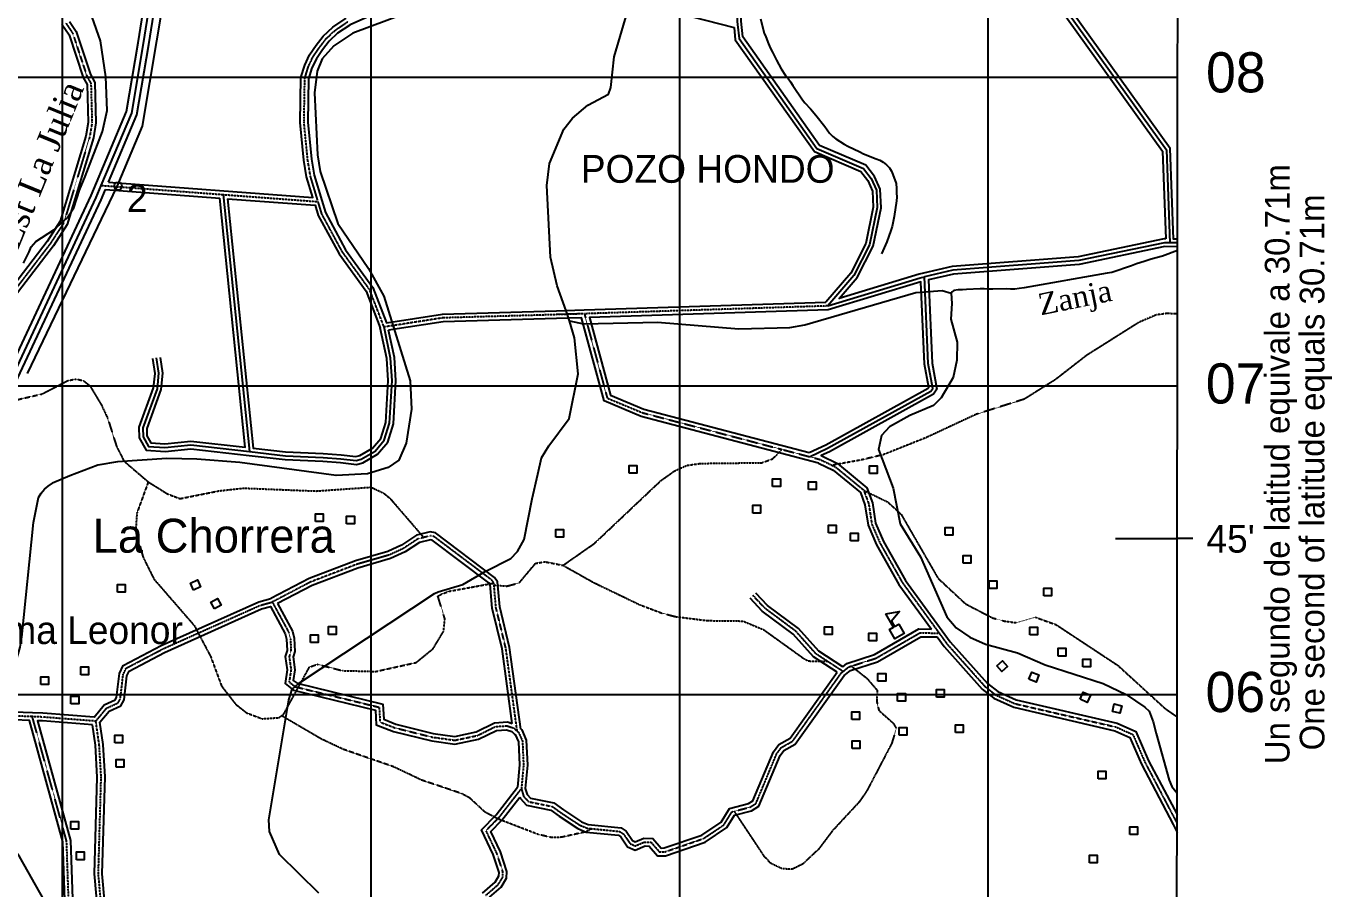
# Model space of a CAD drawing. Extents: x 638173 to 667318, y 9795622 to 9816401.
# Drawn here: x 662882 to 667114, y 9805370 to 9808166 of the extents above; entities that cross this region are included whole.
import ezdxf

# ---------------------------------------------------------------- set-up
doc = ezdxf.new("R2010")
doc.units = 0
doc.header["$MEASUREMENT"] = 0
doc.linetypes.add('HIDDEN', pattern=[0.375, 0.25, -0.125])
for name, color, linetype in [('CAMINO1', 7, 'CONTINUOUS'), ('CAMINO4', 7, 'CONTINUOUS'), ('CAMINO5', 7, 'CONTINUOUS'), ('CAMINO6Y7', 7, 'CONTINUOUS'), ('CAUCECANALIZADO', 7, 'CONTINUOUS'), ('CUADRICULAUTM', 7, 'CONTINUOUS'), ('EDIFICACION', 7, 'CONTINUOUS'), ('INFORMACIONMARGI', 7, 'CONTINUOUS'), ('MURODIQUE', 7, 'CONTINUOUS'), ('NOMBREAREASSITIO', 7, 'CONTINUOUS'), ('NOMBRESPOBLADOS', 7, 'CONTINUOUS'), ('NOMBRESPROPIOS', 7, 'CONTINUOUS'), ('PARALELACAMINO', 7, 'CONTINUOUS'), ('PROYECCION', 7, 'CONTINUOUS'), ('PUENTE', 7, 'CONTINUOUS'), ('PUNTOALTURA', 7, 'CONTINUOUS'), ('RIOINTERMITENTE', 7, 'CONTINUOUS'), ('RIOPERENNE', 7, 'CONTINUOUS'), ('TEXTOAZUL', 7, 'CONTINUOUS'), ('VALORCUADRICULAR', 7, 'CONTINUOUS'), ('VALORGEOGRAFICO', 7, 'CONTINUOUS')]:
    doc.layers.add(name, color=color, linetype=linetype)
doc.styles.add('cotas', font='SWITZN.TTF')
doc.styles.add('escuelas', font='SWZCONLN.TTF')
doc.styles.add('marginal', font='UNVR57W.TTF')
doc.styles.add('poblados', font='SWZCONDN.TTF')
doc.styles.add('rios', font='TIMESI_0.TTF')
doc.styles.add('sitios', font='SWZCONLN.TTF')

# ---------------------------------------------------------------- blocks, each defined once
blk = doc.blocks.new('COTA')
at = {"layer": 'PUNTOALTURA', "color": 1, "linetype": 'Continuous'}
blk.add_circle((0, 0), 12.5, dxfattribs=at)
blk = doc.blocks.new('CASA')
at = {"layer": 'EDIFICACION', "color": 4, "linetype": 'Continuous'}
blk.add_lwpolyline([(-12.57, -13.81), (-12.57, 11.18), (12.43, 11.18), (12.43, -13.82), (-12.57, -13.81)], close=True, dxfattribs=at)
blk = doc.blocks.new('ESCUEL')
at = {"layer": 'EDIFICACION', "color": 6, "linetype": 'Continuous'}
blk.add_lwpolyline([(-0.55, 67.48), (41.45, 51.74), (3.45, 37.48), (3.45, 17.27), (18.98, 17.27), (18.98, -17.74), (-16.02, -17.73), (-16.02, 17.27), (-0.55, 17.27), (-0.55, 67.48)], close=True, dxfattribs=at)

msp = doc.modelspace()

# ---------------------------------------------------------------- linework, layer by layer
at = {"layer": 'CAMINO1', "color": 1, "linetype": 'Continuous'}
msp.add_lwpolyline([(662823.54, 9806998.75), (663108.92, 9807610.06), (663125.57, 9807649.5), (663224.45, 9807883.74), (663262.27, 9808109.3), (663348.02, 9808646.11), (663385.5, 9808870.87), (663386.9, 9808938.8), (663386.62, 9808967.46), (663384.81, 9808996.12), (663379.96, 9809029.93), (663370.77, 9809062.73), (663350.42, 9809118.6), (663199.31, 9809446.99), (663096.88, 9809675.9), (663017.27, 9809872.6), (662893.84, 9810206.55), (662736.91, 9810618.76)], dxfattribs=at)
at = {"layer": 'CAMINO4', "color": 2, "linetype": 'HIDDEN'}
msp.add_line((665479.85, 9807258.98), (664691.11, 9807233.62), dxfattribs=at)
for points in [[(663010.35, 9808176.6), (663032.91, 9808142.71), (663078.71, 9808004.64), (663092.13, 9807979.44), (663095.62, 9807852.97), (663087.99, 9807806.72), (663004.09, 9807528.2), (662960.15, 9807460.48), (662820.17, 9807277.55)], [(663828.4, 9807596.93), (663803.44, 9807679.72), (663794.45, 9807733.33), (663782.72, 9807854.41), (663785.25, 9807997), (663796.79, 9808034.7), (663811.82, 9808066.37), (663832.63, 9808096.49), (663854.5, 9808125.2), (663883.41, 9808152.31), (663925.41, 9808180.87)], [(663125.57, 9807649.5), (663520.75, 9807619.94), (663828.4, 9807596.93)], [(664691.11, 9807233.62), (664670.5, 9807232.96), (664600.74, 9807230.71), (664232.43, 9807220.26), (664042.12, 9807190.76), (663994.98, 9807312.47), (663906.67, 9807434.57), (663840.49, 9807556.82), (663828.4, 9807596.93)], [(664691.11, 9807233.62), (664765.28, 9806960.24), (664879.58, 9806912.89), (665330.95, 9806794.06), (665420.89, 9806770.39), (665454.61, 9806761.51)], [(665454.61, 9806761.51), (665493.98, 9806742.53), (665504.46, 9806737.48), (665596.12, 9806662.29), (665596.51, 9806661.24), (665612.54, 9806617.69), (665622.56, 9806551.46), (665649.11, 9806490.29), (665721.25, 9806362.82), (665840.91, 9806198.42)], [(664473.57, 9805880.71), (664436.61, 9806150.12), (664404.66, 9806281.68), (664398.46, 9806353.83), (664397.87, 9806360.74), (664391.08, 9806370.45), (664203.24, 9806511.87), (664192.36, 9806513.78), (664170.49, 9806508.55), (664151.74, 9806504.06), (664104.44, 9806472.64), (664059, 9806451.74), (663953.13, 9806421.33), (663804.13, 9806364.32), (663679.83, 9806299.4)], [(665529.39, 9806074.11), (665478.42, 9806107.32), (665442.19, 9806130.92), (665376.58, 9806204.54), (665276.07, 9806279.15), (665238.09, 9806320.01)], [(663108.02, 9805913.15), (663143, 9805955.45), (663179.93, 9805972.46), (663187.43, 9805985.77), (663196.58, 9806063.76), (663206.1, 9806084.77), (663325.02, 9806147.37), (663439.81, 9806198.79), (663640.13, 9806288.53), (663679.83, 9806299.4)], [(663679.83, 9806299.4), (663733.27, 9806200.72), (663738.81, 9806180.35), (663740.17, 9806140.55), (663734.58, 9806122.3), (663740.54, 9806079.95), (663734.55, 9806040.14), (663754.42, 9806024.72), (663764.07, 9806022.36), (664026.33, 9805958.29), (664029.02, 9805910.4), (664076.76, 9805891.89), (664198.81, 9805861.45), (664271.35, 9805851.32), (664344.19, 9805866.57), (664403.39, 9805895.77), (664440.78, 9805897.98), (664462.03, 9805891.08), (664473.57, 9805880.71)], [(665529.39, 9806074.11), (665547.94, 9806089.05), (665556.32, 9806091.73), (665636.04, 9806117.24), (665778.58, 9806199.57), (665840.91, 9806198.42)], [(665840.91, 9806198.42), (665866.95, 9806162.64), (665988.64, 9806026.18), (666024.16, 9805998.1), (666086.37, 9805969.97), (666414.08, 9805894.26), (666468.67, 9805869.97), (666507.86, 9805779.49), (666611.82, 9805581.86)], [(664487.04, 9805694.1), (664494.23, 9805669.61), (664510.32, 9805652.17), (664587.31, 9805636.69), (664616.12, 9805615.82), (664676.29, 9805576.24), (664700.34, 9805566.21), (664714.72, 9805564.76), (664805.66, 9805555.57), (664817.92, 9805547.57), (664839.36, 9805516.2), (664855.82, 9805508.98), (664885.6, 9805521.49), (664907.26, 9805520.58), (664934.24, 9805489.5), (664952.27, 9805489.63), (665076.94, 9805532.7), (665143.37, 9805577.19), (665169.54, 9805619.49), (665177.14, 9805621.45), (665227.76, 9805634.5), (665246.95, 9805646.04), (665314.46, 9805807.65), (665329.59, 9805827.9), (665366.19, 9805848.49), (665524.29, 9806070), (665529.39, 9806074.11)], [(662902.21, 9805928), (662843.55, 9805929.8)], [(663108.02, 9805913.15), (662935.73, 9805926.41), (662902.21, 9805928)], [(663108.14, 9804246.41), (663033.8, 9804925.44), (663013.42, 9805524.26), (662902.21, 9805928)], [(663156.77, 9804821.09), (663149.47, 9805045.1), (663116.42, 9805418.36), (663125.3, 9805732.18), (663119.19, 9805836.15), (663108.02, 9805913.15)], [(664473.57, 9805880.71), (664477.67, 9805877.03), (664490.55, 9805848.65), (664493.92, 9805771.05), (664487.04, 9805694.1)], [(664372.09, 9805348.89), (664411.7, 9805383.33), (664426.89, 9805407.68), (664427.43, 9805424.15), (664407.58, 9805485.24), (664372.5, 9805558.65), (664410.23, 9805596.69), (664414.55, 9805601.04), (664487.04, 9805694.1)]]:
    msp.add_lwpolyline(points, dxfattribs=at)
at = {"layer": 'CAMINO5', "color": 7, "linetype": 'Continuous'}
for p, q in [((663520.75, 9807619.94), (663606.39, 9806786.75)), ((666613.34, 9807462.96), (666588.55, 9807463.59))]:
    msp.add_line(p, q, dxfattribs=at)
for points in [[(665444.91, 9809343.5), (665384.75, 9809162.9), (665351.09, 9809104.11), (665312.66, 9809008.48), (665230.35, 9808768.6), (665185.39, 9808637.57), (665186.61, 9808181.26), (665187.71, 9808170.85), (665192.45, 9808126.08), (665444.99, 9807769.3), (665595.18, 9807704.9), (665620.67, 9807672.13), (665637.4, 9807634.17), (665639.99, 9807578.22), (665614.91, 9807456.63), (665564.81, 9807358.09), (665479.85, 9807258.98), (665779.42, 9807349.57), (665792.89, 9807352.8)], [(665444.91, 9809343.5), (666577.2, 9807764.53), (666588.55, 9807463.59)], [(666588.55, 9807463.59), (666571.43, 9807464.03), (666292.98, 9807405.96), (665884.96, 9807374.85), (665792.89, 9807352.8)], [(665420.89, 9806770.39), (665479.51, 9806797.47), (665814.17, 9806982.78), (665820.54, 9806991.68), (665805.48, 9807071.93), (665792.89, 9807352.8)], [(663606.39, 9806786.75), (663722.13, 9806773.57), (663844.41, 9806768.06), (663901.61, 9806763.67), (663952, 9806758.02), (663968.13, 9806762.46), (664013.07, 9806788.14), (664042.63, 9806823.5), (664060.18, 9806878.97), (664067.81, 9807017.26), (664063.25, 9807090.01), (664042.12, 9807190.76)], [(663303.71, 9807090.4), (663311.44, 9807040.76), (663306.46, 9806990.75), (663260.34, 9806864.16), (663261.15, 9806834.78), (663278.56, 9806803.3), (663332.09, 9806799.69), (663415.82, 9806808.44), (663606.39, 9806786.75)]]:
    msp.add_lwpolyline(points, dxfattribs=at)
at = {"layer": 'CAMINO6Y7', "color": 2, "linetype": 'HIDDEN'}
for points in [[(666613.15, 9807234.04), (666611.51, 9807233.53), (666608.52, 9807233.04), (666604.57, 9807232.85), (666580.51, 9807234.77), (666544.21, 9807229.78), (666488.24, 9807205.69), (666318.97, 9807099.03), (666215.85, 9807018.99), (666116.58, 9806956.77), (665960.15, 9806907.39), (665799.85, 9806832.55), (665659.93, 9806776.77), (665590.17, 9806760.08), (665497.52, 9806743.18)], [(662796.44, 9806941.92), (662934.37, 9806973.92), (663017.07, 9807017.07), (663043.77, 9807022.12), (663067.91, 9807016.98), (663089.47, 9806999.11), (663126.19, 9806937.93), (663146.42, 9806894.6), (663175.44, 9806802.86), (663199.48, 9806755.7), (663277.88, 9806688.7)], [(664622.08, 9806418.27), (664723.91, 9806489.39), (664939.15, 9806692.75), (664983.71, 9806724.5), (665023.14, 9806742.26), (665067.64, 9806748.55), (665265.9, 9806750.74), (665301.51, 9806763.41), (665330.95, 9806794.06)], [(663277.88, 9806688.7), (663241.04, 9806587.55), (663237.09, 9806530.25), (663261.05, 9806444.89), (663296.47, 9806373.52), (663427.02, 9806223.03), (663439.81, 9806198.79), (663480.17, 9806122.34), (663515.54, 9806026.78), (663561.15, 9805968.12), (663596.67, 9805940.04), (663647.47, 9805920.85), (663700.85, 9805924.58), (663709.96, 9805930.64)], [(663277.88, 9806688.7), (663340.31, 9806649.76), (663380.94, 9806634.41), (663506.81, 9806659.65), (663588.17, 9806668.42), (663821.99, 9806659.09), (663999.94, 9806671.51), (664040.56, 9806652.33), (664060.86, 9806635.74), (664170.49, 9806508.55)], [(665598.68, 9806660.19), (665673.56, 9806623.95), (665717.94, 9806583.12), (665836.93, 9806376.62), (665925.71, 9806293.7), (666014.56, 9806247.7), (666052.66, 9806237.44), (666092.05, 9806232.28), (666153.09, 9806249.99), (666220.39, 9806225.68), (666419.62, 9806094.17), (666571.8, 9805955.1), (666612.1, 9805927.1)], [(664398.46, 9806353.83), (664440.2, 9806351.1), (664479.62, 9806361.22), (664533.14, 9806424.79), (664563.65, 9806429.83), (664622.08, 9806418.27)], [(664622.08, 9806418.27), (664722.35, 9806362.06), (664870.88, 9806290.49), (664941.99, 9806263.62), (664986.44, 9806252.08), (665089.35, 9806239.16), (665205, 9806237.68), (665272.29, 9806209.55), (665405.51, 9806113.81), (665417.72, 9806108.55), (665429.64, 9806107.4), (665478.42, 9806107.32)], [(663709.96, 9805930.64), (663716.12, 9805934.74), (663764.07, 9806022.36), (663800.35, 9806088.66), (663825.79, 9806097.53), (663907.08, 9806077.01), (664015.1, 9806074.27), (664146.06, 9806103.33), (664200.81, 9806147.8), (664235.25, 9806205.03), (664239.16, 9806244.5), (664216.45, 9806318.4), (664228.88, 9806325.39), (664253.05, 9806334.26), (664397.87, 9806360.74)], [(665556.32, 9806091.73), (665607.19, 9806051.75), (665640.07, 9806013.04), (665638.51, 9805977.19), (665645.68, 9805947.99), (665692.65, 9805905.84), (665702, 9805889.48), (665686.82, 9805840.47), (665605.84, 9805686.04), (665581.37, 9805650.84), (665494.89, 9805557.63), (665450.71, 9805498.85), (665398.62, 9805450.08), (665365.99, 9805433.82), (665332.9, 9805434.17), (665295.51, 9805452.3), (665274.53, 9805474.72), (665177.14, 9805621.45)], [(664714.72, 9805564.76), (664696, 9805554.35), (664616.33, 9805536.77), (664584.55, 9805535.88), (664541.01, 9805546.16), (664411.13, 9805596.21), (664410.23, 9805596.69), (664369.81, 9805618.06), (664320.2, 9805663.98), (664293.08, 9805678.56), (664163.38, 9805722.22), (664071.85, 9805765.67), (663911.28, 9805821.25), (663839.1, 9805855.02), (663709.96, 9805930.64)]]:
    msp.add_lwpolyline(points, dxfattribs=at)
at = {"layer": 'CAUCECANALIZADO', "color": 132, "linetype": 'Continuous'}
for points in [[(665261.55, 9808189.64), (665274.16, 9808142.51), (665279.21, 9808131.04), (665288.06, 9808108.1), (665294.38, 9808092.81), (665300.7, 9808081.34), (665313.35, 9808055.85), (665328.54, 9808027.81), (665342.47, 9808006.13), (665351.34, 9807995.93), (665358.95, 9807985.73), (665366.54, 9807972.98), (665398.21, 9807927.09), (665405.81, 9807916.89), (665423.56, 9807897.75), (665441.3, 9807877.35), (665470.45, 9807840.37), (665485.65, 9807818.69), (665495.8, 9807808.49), (665505.94, 9807800.83), (665532.59, 9807782.96), (665545.29, 9807776.57), (665583.37, 9807758.67), (665596.07, 9807752.28), (665636.7, 9807735.66), (665648.12, 9807731.81), (665659.55, 9807725.43), (665669.69, 9807716.5), (665679.84, 9807706.29), (665686.17, 9807696.09), (665691.23, 9807684.62), (665701.33, 9807655.32), (665702.56, 9807640.04), (665702.53, 9807626.03), (665703.77, 9807612.02), (665702.47, 9807599.29), (665694.73, 9807548.37)], [(665694.73, 9807548.37), (665688.3, 9807516.55), (665684.46, 9807503.82), (665671.67, 9807466.91), (665653.78, 9807427.47)], [(666613.32, 9807438.41), (666564.98, 9807420.75), (666527.84, 9807411.08), (666505.4, 9807403.16), (666479.99, 9807394.91), (666464.51, 9807389.1), (666400.92, 9807367.56), (666385.6, 9807364.88), (666116.13, 9807317.14), (666099.6, 9807315.89), (666085.62, 9807313.37), (666071.64, 9807313.4), (666057.66, 9807314.69), (666014.45, 9807313.5), (666000.47, 9807313.52), (665986.49, 9807314.82), (665973.79, 9807314.84), (665929.3, 9807312.38), (665916.59, 9807311.13), (665902.61, 9807311.15), (665888.62, 9807308.63), (665882.58, 9807304.34), (665879.67, 9807300.01)]]:
    msp.add_lwpolyline(points, dxfattribs=at)
at = {"layer": 'CUADRICULAUTM', "color": 2, "linetype": 'Continuous'}
for points in [[(663000, 9796924.64), (663000, 9797000), (663000, 9798000), (663000, 9799000), (663000, 9800000), (663000, 9801000), (663000, 9802000), (663000, 9803000), (663000, 9804000), (663000, 9805000), (663000, 9806000), (663000, 9807000), (663000, 9808000), (663000, 9809000), (663000, 9810000), (663000, 9811000), (663000, 9812000), (663000, 9813000), (663000, 9814000), (663000, 9815352.89)], [(664000, 9796923.87), (664000, 9797000), (664000, 9798000), (664000, 9799000), (664000, 9800000), (664000, 9801000), (664000, 9802000), (664000, 9803000), (664000, 9804000), (664000, 9805000), (664000, 9806000), (664000, 9807000), (664000, 9808000), (664000, 9809000), (664000, 9810000), (664000, 9811000), (664000, 9812000), (664000, 9813000), (664000, 9814000), (664000, 9815352.18)], [(665000, 9796923.09), (665000, 9797000), (665000, 9798000), (665000, 9799000), (665000, 9800000), (665000, 9801000), (665000, 9802000), (665000, 9803000), (665000, 9804000), (665000, 9805000), (665000, 9806000), (665000, 9807000), (665000, 9808000), (665000, 9809000), (665000, 9810000), (665000, 9811000), (665000, 9812000), (665000, 9813000), (665000, 9814000), (665000, 9815351.48)], [(666000, 9796922.32), (666000, 9797000), (666000, 9798000), (666000, 9799000), (666000, 9800000), (666000, 9801000), (666000, 9802000), (666000, 9803000), (666000, 9804000), (666000, 9805000), (666000, 9806000), (666000, 9807000), (666000, 9808000), (666000, 9809000), (666000, 9810000), (666000, 9811000), (666000, 9812000), (666000, 9813000), (666000, 9814000), (666000, 9815350.77)], [(655000, 9808000), (656000, 9808000), (657000, 9808000), (658000, 9808000), (659000, 9808000), (660000, 9808000), (661000, 9808000), (662000, 9808000), (663000, 9808000), (664000, 9808000), (665000, 9808000), (666613.77, 9808000)], [(655000, 9807000), (656000, 9807000), (657000, 9807000), (658000, 9807000), (659000, 9807000), (660000, 9807000), (661000, 9807000), (662000, 9807000), (663000, 9807000), (664000, 9807000), (665000, 9807000), (666613.77, 9807000)], [(655000, 9806000), (656000, 9806000), (657000, 9806000), (658000, 9806000), (659000, 9806000), (660000, 9806000), (661000, 9806000), (662000, 9806000), (663000, 9806000), (664000, 9806000), (665000, 9806000), (666612.16, 9806000)]]:
    msp.add_lwpolyline(points, dxfattribs=at)
at = {"layer": 'MURODIQUE', "color": 30, "linetype": 'Continuous'}
msp.add_lwpolyline([(662886.59, 9807039.62), (663177.31, 9807645.63), (663259.41, 9807841.62), (663423.61, 9808820.34), (663434.73, 9808945.07), (663435.27, 9809003.11), (663420.09, 9809072.34), (663257.22, 9809429.94)], dxfattribs=at)
at = {"layer": 'PARALELACAMINO', "color": 7, "linetype": 'Continuous'}
for p, q in [((663138.86, 9807635.97), (663509.39, 9807608.25)), ((666599.7, 9805578.27), (666611.79, 9805552.85))]:
    msp.add_line(p, q, dxfattribs=at)
for points in [[(666613.35, 9807475.5), (666600.6, 9807475.79), (666589.55, 9807768.76), (665455.07, 9809350.78), (665331.92, 9809522.5), (665538.13, 9809728.6), (666229.69, 9810380.25), (666254.85, 9810391.41), (666268.55, 9810389.44), (666337.07, 9810346.84), (666399.72, 9810294.22), (666475.04, 9810234.98), (666556.41, 9810155.34), (666585.07, 9810118.91), (666605.03, 9810084.95)], [(662807.71, 9807006.22), (663092.92, 9807617.17), (663207.53, 9807888.66), (663245, 9808112.13), (663330.75, 9808648.93), (663368.03, 9808872.5), (663369.4, 9808938.89), (663369.13, 9808966.82), (663367.39, 9808994.32), (663362.8, 9809026.31), (663354.1, 9809057.37), (663334.22, 9809111.94), (663183.37, 9809439.76), (663080.78, 9809669.04), (663000.95, 9809866.28), (662877.45, 9810200.4)], [(666575.56, 9807476.43), (666570.3, 9807476.56), (666291.22, 9807418.36), (665883.02, 9807387.24), (665789.98, 9807364.96), (665776.15, 9807361.64), (665517.22, 9807283.5), (665575.27, 9807351.09), (665626.81, 9807452.46), (665652.55, 9807577.23), (665649.78, 9807637.08), (665631.49, 9807678.59), (665603.07, 9807715.12), (665453.16, 9807779.4), (665204.54, 9808130.64), (665199.11, 9808181.94), (665197.9, 9808635.5), (665324.38, 9809004.12), (665362.37, 9809098.65), (665396.22, 9809157.77), (665449.03, 9809316.31), (666564.85, 9807760.3), (666575.56, 9807476.43)], [(663149.12, 9807660.28), (663241.37, 9807878.82), (663279.54, 9808106.47), (663365.29, 9808643.29), (663391.81, 9808802.32)], [(664549.36, 9808372.83), (664559.39, 9808357.93), (664844.71, 9808270.2), (665037.46, 9808197.14), (665176.19, 9808160.95)], [(664284.39, 9808290.43), (664213.34, 9808283.75), (664147.96, 9808267.67), (663932.52, 9808170.36), (663931.56, 9808169.93), (663930.67, 9808169.32), (663891.25, 9808142.52), (663863.81, 9808116.8), (663842.75, 9808089.15), (663822.68, 9808060.1), (663808.47, 9808030.17), (663797.72, 9807995.02), (663795.23, 9807854.9), (663806.85, 9807734.97), (663815.64, 9807682.57), (663840.37, 9807600.54), (663852.09, 9807561.65), (663917.28, 9807441.24), (664006.05, 9807318.49), (664050.15, 9807204.65), (664231.29, 9807232.73), (664600.36, 9807243.2), (664690.71, 9807246.11), (665473.78, 9807271.29)], [(662998.15, 9808172.37), (663021.57, 9808137.18), (663067.18, 9807999.7), (663079.72, 9807976.16), (663083.09, 9807853.82), (663075.79, 9807809.55), (662992.63, 9807533.51), (662949.93, 9807467.69), (662810.7, 9807285.74)], [(663022.55, 9808180.83), (663044.25, 9808148.24), (663090.24, 9808009.58), (663104.54, 9807982.72), (663108.15, 9807852.12), (663100.19, 9807803.89), (663015.55, 9807522.89), (662970.37, 9807453.27), (662829.64, 9807269.36)], [(663149.12, 9807660.28), (663811.17, 9807610.76), (663791.24, 9807676.87), (663782.05, 9807731.69), (663770.21, 9807853.92), (663772.78, 9807998.98), (663785.11, 9808039.23), (663800.96, 9808072.64), (663822.51, 9808103.83), (663845.19, 9808133.6), (663875.57, 9808162.1), (663919.26, 9808191.81)], [(665176.19, 9808160.95), (665180.36, 9808121.52), (665436.82, 9807759.2), (665587.29, 9807694.68), (665609.85, 9807665.67), (665625.02, 9807631.26), (665627.43, 9807579.21), (665603.01, 9807460.8), (665554.35, 9807365.09), (665473.78, 9807271.29)], [(662421.63, 9805979.14), (662420.35, 9805988.41), (662419.35, 9806021.45), (662425.65, 9806081.72), (662431.02, 9806106.89), (662438.48, 9806131.63), (662448.15, 9806155.58), (662463.22, 9806187.09), (662689.18, 9806676.33), (662839.37, 9806991.28), (663124.92, 9807602.95), (663138.86, 9807635.97)], [(663316.06, 9807092.32), (663324.04, 9807041.11), (663318.74, 9806987.95), (663272.9, 9806862.12), (663273.56, 9806838.17), (663286.2, 9806815.31), (663331.86, 9806812.23), (663415.88, 9806821.01), (663592.37, 9806800.93), (663509.39, 9807608.25)], [(663534.71, 9807606.36), (663617.79, 9806798.03), (663723.12, 9806786.04), (663845.17, 9806780.54), (663902.79, 9806776.12), (663951, 9806770.71), (663963.29, 9806774.09), (664004.92, 9806797.88), (664031.46, 9806829.62), (664047.79, 9806881.24), (664055.29, 9807017.21), (664050.83, 9807088.32), (664029.85, 9807187.82)], [(663534.71, 9807606.36), (663818.91, 9807585.1), (663828.89, 9807551.99), (663896.06, 9807427.9), (663983.91, 9807306.45), (664029.85, 9807187.82)], [(666613.33, 9807450.5), (666572.56, 9807451.5), (666294.74, 9807393.56), (665886.9, 9807362.46), (665805.84, 9807343.05), (665817.93, 9807073.37), (665833.81, 9806988.74), (665822.69, 9806973.21), (665485.17, 9806786.31), (665457.99, 9806773.76), (665511.23, 9806748.09), (665606.68, 9806669.8), (665624.71, 9806620.82), (665634.68, 9806554.94), (665660.31, 9806495.87), (665731.78, 9806369.6), (665851.02, 9806205.78), (665876.69, 9806170.5), (665997.25, 9806035.31), (666030.71, 9806008.86), (666090.39, 9805981.87), (666418.06, 9805906.17), (666478.2, 9805879.41), (666519.14, 9805784.89), (666611.84, 9805610.86)], [(665419.72, 9806783.62), (665473.85, 9806808.63), (665805.65, 9806992.35), (665807.27, 9806994.62), (665793.03, 9807070.49), (665781.08, 9807337.01), (665481.25, 9807246.53)], [(665481.25, 9807246.53), (664707.31, 9807221.64), (664775.74, 9806969.44), (664883.58, 9806924.76), (665419.72, 9806783.62)], [(665450.27, 9806749.73), (664875.58, 9806901.02), (664754.82, 9806951.04), (664681.64, 9807220.81), (664601.12, 9807218.22), (664233.57, 9807207.79), (664056.96, 9807180.41)], [(663291.36, 9807088.48), (663298.84, 9807040.41), (663294.18, 9806993.55), (663247.78, 9806866.2), (663248.74, 9806831.39), (663270.92, 9806791.29), (663332.32, 9806787.15), (663415.76, 9806795.87), (663604.98, 9806774.33), (663721.14, 9806761.1), (663843.65, 9806755.58), (663900.43, 9806751.22), (663953, 9806745.33), (663972.97, 9806750.83), (664021.22, 9806778.4), (664053.8, 9806817.38), (664072.57, 9806876.7), (664080.33, 9807017.31), (664075.67, 9807091.7), (664056.96, 9807180.41)], [(665450.27, 9806749.73), (665497.69, 9806726.87), (665585.56, 9806654.78), (665600.37, 9806614.56), (665610.44, 9806547.98), (665637.91, 9806484.71), (665710.72, 9806356.04), (665816.01, 9806211.38)], [(664485.33, 9805886.95), (664448.91, 9806152.45), (664417.03, 9806283.7), (664410.03, 9806365.23), (664400.17, 9806379.25), (664208.36, 9806523.66), (664191.97, 9806526.54), (664146.67, 9806515.7), (664098.33, 9806483.59), (664054.64, 9806463.49), (663949.16, 9806433.2), (663798.99, 9806375.74), (663675.24, 9806311.11)], [(664457.53, 9805905.68), (664424.31, 9806147.79), (664392.29, 9806279.66), (664385.69, 9806356.37), (664381.99, 9806361.65), (664198.12, 9806500.08), (664192.75, 9806501.02), (664156.81, 9806492.42), (664110.55, 9806461.69), (664063.36, 9806439.99), (663957.1, 9806409.46), (663809.27, 9806352.9), (663696.86, 9806294.19)], [(663102.51, 9805926.11), (663135.18, 9805965.61), (663171.03, 9805982.12), (663175.31, 9805989.72), (663184.39, 9806067.15), (663196.48, 9806093.83), (663319.55, 9806158.62), (663635.9, 9806300.33), (663675.24, 9806311.11)], [(665510.16, 9806071.72), (665433.97, 9806121.36), (665368.1, 9806195.27), (665267.7, 9806269.8), (665228.93, 9806311.5)], [(665528.61, 9806089.53), (665450.41, 9806140.48), (665385.06, 9806213.81), (665284.44, 9806288.5), (665247.25, 9806328.52)], [(663161.95, 9805045.86), (663128.94, 9805418.74), (663137.81, 9805732.37), (663131.64, 9805837.42), (663121.19, 9805909.46), (663150.82, 9805945.29), (663188.83, 9805962.8), (663199.55, 9805981.82), (663208.77, 9806060.37), (663215.72, 9806075.71), (663330.49, 9806136.12), (663644.36, 9806276.73), (663673.57, 9806284.72), (663721.59, 9806196.04), (663726.37, 9806178.47), (663727.61, 9806142.21), (663721.82, 9806123.31), (663727.91, 9806080.01), (663721.1, 9806034.76), (663748.86, 9806013.21), (664014.37, 9805948.34), (664016.99, 9805901.66), (664072.97, 9805879.95), (664196.43, 9805849.16), (664271.78, 9805838.64), (664348.3, 9805854.66), (664406.65, 9805883.44), (664439.16, 9805885.36), (664455.65, 9805880.01), (664465.22, 9805871.41), (664467.37, 9805869.48), (664478.17, 9805845.69), (664481.4, 9805771.34), (664474.92, 9805698.88)], [(663696.86, 9806294.19), (663744.95, 9806205.4), (663751.25, 9806182.23), (663752.73, 9806138.89), (663747.34, 9806121.29), (663753.17, 9806079.89), (663748, 9806045.52), (663759.98, 9806036.23), (664038.29, 9805968.24), (664041.05, 9805919.14), (664080.55, 9805903.83), (664201.19, 9805873.74), (664270.92, 9805864), (664340.08, 9805878.48), (664400.13, 9805908.1), (664442.4, 9805910.6), (664457.53, 9805905.68)], [(664481.91, 9805667.18), (664483.06, 9805663.28), (664503.88, 9805640.71), (664582.18, 9805624.97), (664609.02, 9805605.53), (664670.4, 9805565.15), (664697.24, 9805553.96), (664801.38, 9805543.44), (664809, 9805538.46), (664831.06, 9805506.19), (664855.71, 9805495.38), (664887.87, 9805508.88), (664901.35, 9805508.32), (664928.57, 9805476.96), (664954.41, 9805477.15), (665082.55, 9805521.41), (665152.58, 9805568.31), (665177.53, 9805608.64), (665232.64, 9805622.85), (665256.9, 9805637.44), (665325.4, 9805801.41), (665338.02, 9805818.3), (665374.75, 9805838.96), (665533.47, 9806061.34), (665537.23, 9806064.38), (665553.97, 9806077.85), (665641.13, 9806105.74), (665781.82, 9806187.01), (665834.46, 9806186.04)], [(665528.61, 9806089.53), (665541.91, 9806100.25), (665630.95, 9806128.74), (665775.34, 9806212.13), (665816.01, 9806211.38)], [(665834.46, 9806186.04), (665857.21, 9806154.78), (665980.03, 9806017.05), (666017.61, 9805987.34), (666082.35, 9805958.07), (666410.1, 9805882.35), (666459.14, 9805860.53), (666496.58, 9805774.09), (666599.7, 9805578.27)], [(664485.33, 9805886.95), (664487.97, 9805884.58), (664502.93, 9805851.61), (664506.44, 9805770.76), (664499.7, 9805695.34), (664505.4, 9805675.94), (664516.76, 9805663.63), (664592.44, 9805648.41), (664623.22, 9805626.11), (664682.18, 9805587.33), (664703.44, 9805578.46), (664809.94, 9805567.7), (664826.84, 9805556.68), (664847.66, 9805526.21), (664855.93, 9805522.58), (664883.33, 9805534.1), (664913.17, 9805532.84), (664939.91, 9805502.04), (664950.13, 9805502.11), (665071.33, 9805543.99), (665134.16, 9805586.07), (665161.55, 9805630.34), (665222.88, 9805646.15), (665237, 9805654.64), (665303.52, 9805813.89), (665321.16, 9805837.5), (665357.63, 9805858.02), (665510.16, 9806071.72)], [(662903.19, 9805940.47), (662842.37, 9805942.34), (662816.19, 9805936.52), (662794.32, 9805928.59), (662743.23, 9805889.26), (662732.11, 9805890.82), (662640.65, 9805927.81), (662529.13, 9805958.57), (662421.63, 9805979.14)], [(663095.71, 9804245.05), (663021.32, 9804924.55), (663000.98, 9805522.36), (662892.61, 9805915.79), (662844.73, 9805917.26), (662823.19, 9805912.46), (662806.5, 9805906.41), (662750.17, 9805863.04), (662725.59, 9805866.48), (662632.61, 9805904.09), (662523.45, 9805934.21), (662425.23, 9805953.01)], [(663102.51, 9805926.11), (662936.51, 9805938.89), (662903.19, 9805940.47)], [(663097.09, 9805901.46), (662934.95, 9805913.93), (662918.84, 9805914.7), (663025.86, 9805526.16), (663046.28, 9804926.33), (663120.57, 9804247.77)], [(663136.99, 9805044.34), (663103.9, 9805417.98), (663112.79, 9805731.99), (663106.74, 9805834.88), (663097.09, 9805901.46)], [(664360.63, 9805355.49), (664402.09, 9805391.53), (664414.51, 9805411.45), (664414.86, 9805422.37), (664395.95, 9805480.59), (664357.43, 9805561.2), (664405.15, 9805609.31), (664474.92, 9805698.88)], [(664383.91, 9805342.6), (664421.31, 9805375.13), (664439.27, 9805403.91), (664440, 9805425.93), (664419.21, 9805489.89), (664387.57, 9805556.1), (664423.95, 9805592.77), (664481.91, 9805667.18)]]:
    msp.add_lwpolyline(points, dxfattribs=at)
at = {"layer": 'PROYECCION', "color": 7, "linetype": 'Continuous'}
for p in [(666412.72, 9806505.44), (666662.72, 9806505.25), (666662.72, 9806505.25)]:
    msp.add_line(p, (666612.72, 9806505.29), dxfattribs=at)
msp.add_lwpolyline([(638790.96, 9796943.41), (666604.83, 9796921.85), (666619.7, 9815350.33), (638803.33, 9815370.02)], close=True, dxfattribs=at)
at = {"layer": 'PUENTE', "color": 6, "linetype": 'Continuous'}
msp.add_line((664670.5, 9807232.96), (664600.74, 9807230.71), dxfattribs=at)
at = {"layer": 'RIOINTERMITENTE', "color": 132, "linetype": 'Continuous'}
for points in [[(664207.88, 9808242.2), (663940.88, 9808143.24), (663879.11, 9808102.51), (663842.01, 9808060.28), (663825.12, 9808019.57), (663816.18, 9807949.72), (663826.72, 9807749.11), (663835.36, 9807694.77), (663891.88, 9807526.32), (663991.64, 9807379.87), (664041.17, 9807290.71), (664126.35, 9807015.78), (664130.6, 9806924.57), (664113.79, 9806814.45), (664090.25, 9806759.26), (664055.64, 9806735.6), (663987.97, 9806715.22), (663887.16, 9806709.67), (663574.58, 9806752.07), (663435.61, 9806762.08), (663338.47, 9806764.32), (663178.55, 9806753.75), (663114.15, 9806742.65), (663023.49, 9806708.66), (662967.72, 9806684.38)], [(664642.53, 9807210.45), (664632.55, 9807243.42), (664603.24, 9807324.43), (664581.74, 9807417.41), (664569.75, 9807649.84), (664578.6, 9807720.95), (664625, 9807832.27), (664652.66, 9807867.76), (664701.89, 9807910.05), (664769.34, 9807945.66), (664777.41, 9807966.55), (664787.22, 9808066.75), (664831.47, 9808216.67)], [(664642.53, 9807210.45), (664687.9, 9807201.33), (664928.54, 9807205.91), (665191.67, 9807184.9), (665357.39, 9807188.6), (665405.86, 9807197.88), (665765.71, 9807302.09), (665850.94, 9807309.2), (665879.67, 9807300.01), (665880.12, 9807299.86), (665881.72, 9807266.57), (665878.24, 9807215.69), (665899.68, 9807141.8), (665898.28, 9807083.23), (665886.71, 9807027.22), (665846.86, 9806960.72), (665822.53, 9806935.9), (665745.36, 9806903.96), (665680.47, 9806867.15), (665654.44, 9806839.04), (665647.29, 9806808.63), (665644.71, 9806793.35), (665691.45, 9806668.48), (665714.06, 9806552.57), (665779.9, 9806445.49), (665865.88, 9806251.78), (665895.93, 9806216.11), (665940.71, 9806185.43), (665991.49, 9806162.42), (666094.37, 9806134.22), (666184.51, 9806095.86), (666372.46, 9806035.68), (666447.36, 9805999.89), (666507, 9805959.04), (666521.53, 9805945.79), (666534.55, 9805911.46), (666543.66, 9805873.65), (666586.52, 9805722.05), (666594.92, 9805701.93), (666611.9, 9805680.13)], [(664540.45, 9806713.44), (664551.82, 9806766.57), (664575.89, 9806805.74), (664642.14, 9806893.75), (664670.85, 9807038.86), (664659.29, 9807155.07), (664642.53, 9807210.45)], [(663830.96, 9805355.82), (663703.55, 9805481.31), (663671.14, 9805555.32), (663668.67, 9805593.82), (663732.92, 9805982.77), (663743.86, 9806016.95), (663764.56, 9806034.82), (664205.25, 9806327.04), (664217.68, 9806332.74), (664297.78, 9806355.67), (664370.09, 9806398.01), (664452.85, 9806440.6), (664473.97, 9806463.14), (664495.84, 9806501.47), (664521.94, 9806633.94), (664540.45, 9806713.44)], [(662940.43, 9805333.56), (662860.64, 9805474.52), (662732.6, 9805639.65), (662711.42, 9805671.74), (662695.7, 9805698.69), (662678.85, 9805731.25), (662666.5, 9805763.81), (662663.13, 9805796.38), (662671.59, 9805823.24), (662691.2, 9805846.91), (662792.26, 9805934.49), (662804.1, 9805951.17), (662862.71, 9806152.75), (662868.62, 9806184.9), (662905.97, 9806557.36), (662922.57, 9806637.68), (662931.16, 9806652.2), (662941.66, 9806665.22), (662953.18, 9806674.75), (662967.72, 9806684.38)]]:
    msp.add_lwpolyline(points, dxfattribs=at)
at = {"layer": 'RIOPERENNE', "color": 5, "linetype": 'Continuous'}
msp.add_lwpolyline([(662873.35, 9807397.48), (662891.84, 9807434.71), (662898.71, 9807450.74), (662913.78, 9807467.9), (662972.25, 9807505.64), (663015.37, 9807544.33), (663036.93, 9807577.32), (663055.31, 9807633.77), (663073.07, 9807678.17), (663129.19, 9807824.45), (663144.62, 9807892.27), (663140.92, 9808001.37), (663123.39, 9808118.29), (663069.42, 9808272.95)], dxfattribs=at)

# ---------------------------------------------------------------- block references
at = {"layer": 'EDIFICACION', "color": 4, "linetype": 'Continuous'}
for p in [(664848.6, 9806730.91), (665627.7, 9806729.89), (665313.86, 9806687.84), (665429.74, 9806677.97), (665249.25, 9806601.55), (663832.71, 9806574.22), (663933.4, 9806566.93), (664611.37, 9806523.71), (665495.21, 9806537.31), (665566.26, 9806511.43), (665872.57, 9806529.4), (665931.08, 9806439.46), (663190.7, 9806344.67), (666014.97, 9806356.56), (666192.58, 9806333.12), (663815.92, 9806182.05), (663874.08, 9806208.41), (665481.81, 9806207.63), (665625.19, 9806187.36), (666147.39, 9806207.09), (666238.64, 9806138.16), (666318.82, 9806102.77), (662942.7, 9806046.15), (663071.6, 9806077.57), (665655.22, 9806056.33), (665845.02, 9806005.04), (663040.12, 9805983.36), (665718.9, 9805992.14), (665570.36, 9805932.26), (665723.44, 9805881.98), (665906.21, 9805890.02), (663182.34, 9805856.73), (665571.61, 9805838.14), (663186.24, 9805778.02), (666368.74, 9805740.24), (663039.47, 9805576.48), (666471.25, 9805559.76), (663057.52, 9805477.99), (666340.4, 9805467.36)]:
    msp.add_blockref('CASA', p, dxfattribs=at)
for p, xscale, yscale, rotation in [((663430.43, 9806356.08), 1.000000840313395, 1.000000840313395, 24.78190486843671), ((663496.95, 9806295.01), 0.9999997369282564, 0.9999997369282564, 29.11907906983982), ((666046.22, 9806092.2), 0.9999990415290378, 0.9999990415290378, 312.4520669592377), ((666148.65, 9806057.16), 1.000001163330522, 1.000001163330522, 338.0998486058313), ((666314.88, 9805991.83), 0.9999988252405808, 0.9999988252405808, 335.7221824561353), ((666417.97, 9805954.98), 0.9999979267902549, 0.9999979267902549, 346.1534212527949)]:
    msp.add_blockref('CASA', p, dxfattribs=dict(at, xscale=xscale, yscale=yscale, rotation=rotation))
at = {"layer": 'EDIFICACION', "color": 6, "linetype": 'Continuous', "xscale": 0.9999990612616029, "yscale": 0.9999990612616029, "rotation": 30.02776212318471}
msp.add_blockref('ESCUEL', (665702.06, 9806202.96), dxfattribs=at)
at = {"layer": 'PUNTOALTURA', "color": 1, "linetype": 'Continuous'}
msp.add_blockref('COTA', (663180.06, 9807647.05), dxfattribs=at)

# ---------------------------------------------------------------- texts
at = {"layer": 'INFORMACIONMARGI', "color": 5, "linetype": 'Continuous', "style": 'poblados'}
for s, p in [('Un segundo de latitud equivale a 30.71m', (666976.23, 9805773.55)), ('One second of latitude equals 30.71m', (667089.38, 9805818.44))]:
    msp.add_text(s, height=80, rotation=90, dxfattribs=at).set_placement(p)
at = {"layer": 'NOMBREAREASSITIO', "color": 2, "linetype": 'Continuous', "style": 'sitios'}
msp.add_text('POZO HONDO', height=90, dxfattribs=at).set_placement((664679.56, 9807658.08))
at = {"layer": 'NOMBRESPOBLADOS', "color": 7, "linetype": 'Continuous', "style": 'poblados'}
msp.add_text('La Chorrera', height=110, dxfattribs=at).set_placement((663097.7, 9806459.26))
at = {"layer": 'NOMBRESPROPIOS', "color": 6, "linetype": 'Continuous', "style": 'escuelas'}
msp.add_text('H Salma Leonor', height=90, dxfattribs=at).set_placement((662520.28, 9806163.22))
at = {"layer": 'PUNTOALTURA', "color": 7, "linetype": 'Continuous', "style": 'cotas'}
msp.add_text('2', height=90, dxfattribs=at).set_placement((663208.73, 9807563.61))
at = {"layer": 'TEXTOAZUL', "color": 5, "linetype": 'Continuous', "style": 'rios'}
for s, rotation, p in [('Est La Julia', 67.7524, (662855.37, 9807437.95)), ('Est de La Virgen', 289.58725, (662631.17, 9805644.37))]:
    msp.add_text(s, height=80, rotation=rotation, dxfattribs=at).set_placement(p)
at = {"layer": 'TEXTOAZUL', "color": 4, "linetype": 'Continuous', "style": 'rios'}
msp.add_text('Zanja', height=70, rotation=11.57519, dxfattribs=at).set_placement((666169.86, 9807228.08))
at = {"layer": 'VALORCUADRICULAR', "color": 6, "linetype": 'Continuous', "style": 'poblados'}
for s, p in [('08', (666705.66, 9807951.07)), ('07', (666704.87, 9806942.74)), ('06', (666704.08, 9805942.73))]:
    msp.add_text(s, height=130, dxfattribs=at).set_placement(p)
at = {"layer": 'VALORGEOGRAFICO', "color": 2, "linetype": 'Continuous', "style": 'marginal'}
msp.add_text("45'", height=90, rotation=359.95549, dxfattribs=at).set_placement((666706.9, 9806459.47))

doc.saveas('drawing.dxf')
